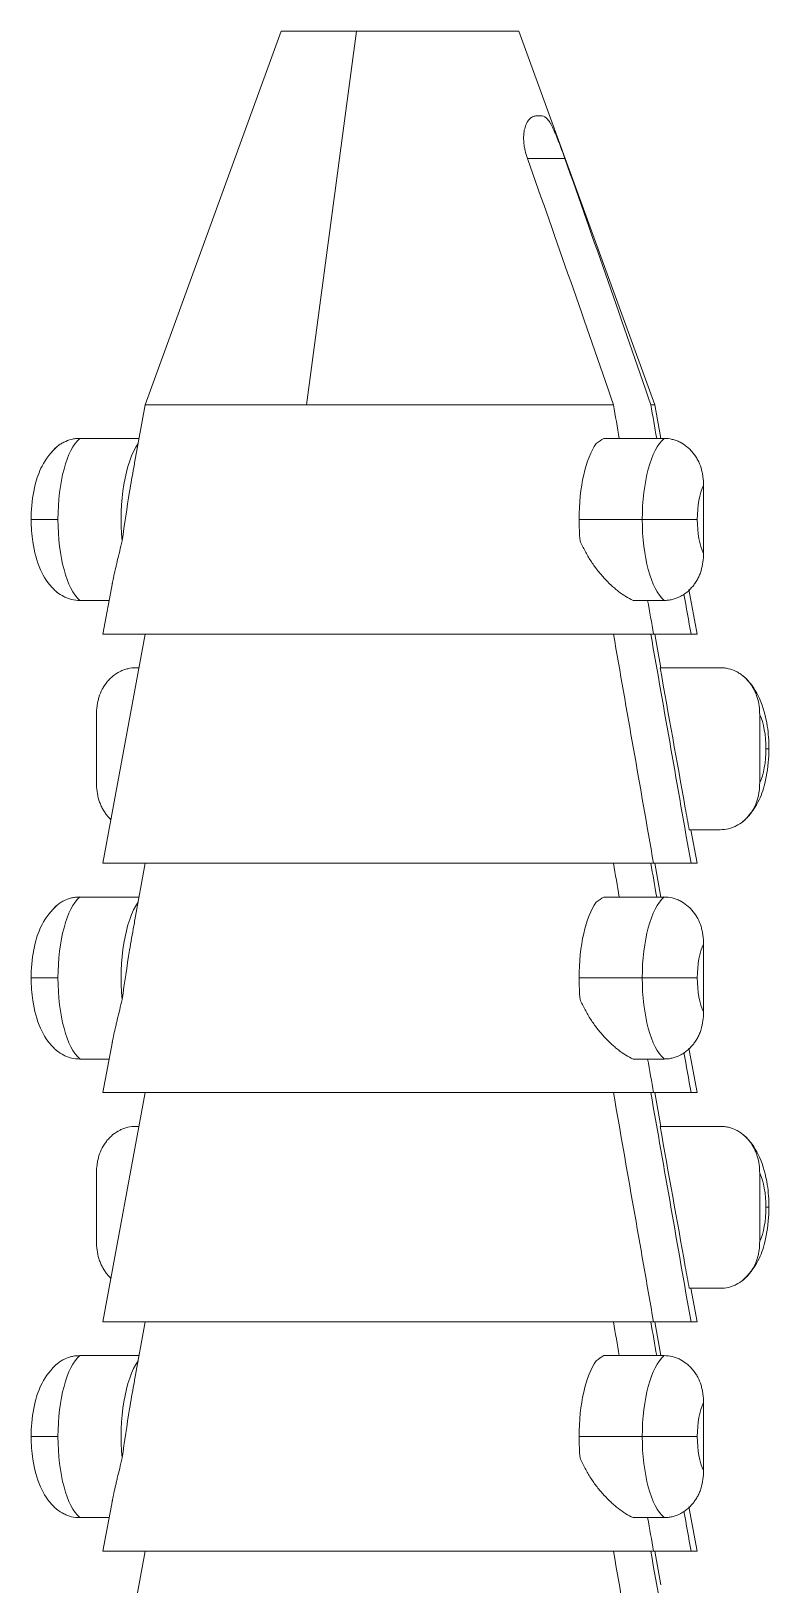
# Model space of a CAD drawing. Header units: millimetres. Extents: x 11618 to 13994, y -5897 to -2537.
# Drawn here: x 12343.26 to 12351.95, y -2753.76 to -2735.47 of the extents above; entities that cross this region are included whole.
import ezdxf

# ---------------------------------------------------------------- set-up
doc = ezdxf.new("R2010")
doc.units = ezdxf.units.MM

msp = doc.modelspace()

# ---------------------------------------------------------------- linework, layer by layer
at = {"linetype": 'Continuous', "lineweight": 18, "extrusion": (-1.22465e-16, -1, 0)}
for p, q in [((12346.205, -2735.466), (12344.605, -2739.866)), ((12346.205, -2735.466), (12347.091, -2735.466)), ((12349.005, -2735.466), (12347.091, -2735.466)), ((12350.605, -2739.866), (12349.005, -2735.466)), ((12349.206, -2736.466), (12349.28, -2736.466)), ((12344.605, -2739.866), (12344.482, -2740.531)), ((12344.605, -2739.866), (12346.503, -2739.866)), ((12346.503, -2739.866), (12350.119, -2739.866)), ((12350.605, -2739.866), (12350.559, -2739.866)), ((12350.679, -2740.263), (12350.605, -2739.866)), ((12343.833, -2740.263), (12344.532, -2740.263)), ((12350.716, -2740.263), (12350.008, -2740.263)), ((12351.181, -2741.616), (12351.181, -2740.816)), ((12344.217, -2741.964), (12344.105, -2742.566)), ((12343.833, -2742.17), (12344.179, -2742.17)), ((12350.716, -2742.17), (12350.35, -2742.17)), ((12351.105, -2742.566), (12351.008, -2742.043)), ((12344.105, -2742.566), (12350.592, -2742.566)), ((12344.605, -2742.566), (12344.105, -2745.266)), ((12350.592, -2742.566), (12351.033, -2742.566)), ((12350.679, -2742.963), (12350.605, -2742.566)), ((12351.105, -2742.566), (12351.033, -2742.566)), ((12344.495, -2742.963), (12344.532, -2742.963)), ((12351.377, -2742.963), (12350.669, -2742.963)), ((12344.03, -2743.516), (12344.03, -2744.316)), ((12351.842, -2743.516), (12351.842, -2744.316)), ((12351.377, -2744.87), (12351.011, -2744.87)), ((12351.105, -2745.266), (12351.032, -2744.87)), ((12344.105, -2745.266), (12350.592, -2745.266)), ((12344.605, -2745.266), (12344.482, -2745.931)), ((12350.592, -2745.266), (12351.033, -2745.266)), ((12350.679, -2745.663), (12350.605, -2745.266)), ((12351.105, -2745.266), (12351.033, -2745.266)), ((12343.833, -2745.663), (12344.532, -2745.663)), ((12350.716, -2745.663), (12350.008, -2745.663)), ((12351.181, -2747.016), (12351.181, -2746.216)), ((12344.217, -2747.364), (12344.105, -2747.966)), ((12351.105, -2747.966), (12351.008, -2747.443)), ((12343.833, -2747.57), (12344.179, -2747.57)), ((12350.716, -2747.57), (12350.35, -2747.57)), ((12344.605, -2747.966), (12344.105, -2750.666)), ((12344.105, -2747.966), (12350.592, -2747.966)), ((12350.592, -2747.966), (12351.033, -2747.966)), ((12350.679, -2748.363), (12350.605, -2747.966)), ((12351.105, -2747.966), (12351.033, -2747.966)), ((12344.495, -2748.363), (12344.532, -2748.363)), ((12351.377, -2748.363), (12350.669, -2748.363)), ((12344.03, -2748.916), (12344.03, -2749.716)), ((12351.842, -2748.916), (12351.842, -2749.716)), ((12351.377, -2750.27), (12351.011, -2750.27)), ((12351.105, -2750.666), (12351.032, -2750.27)), ((12344.105, -2750.666), (12350.592, -2750.666)), ((12344.605, -2750.666), (12344.482, -2751.331)), ((12350.592, -2750.666), (12351.033, -2750.666)), ((12350.679, -2751.063), (12350.605, -2750.666)), ((12351.105, -2750.666), (12351.033, -2750.666)), ((12343.833, -2751.063), (12344.532, -2751.063)), ((12350.716, -2751.063), (12350.008, -2751.063)), ((12351.181, -2752.416), (12351.181, -2751.616)), ((12344.217, -2752.764), (12344.105, -2753.366)), ((12343.833, -2752.97), (12344.179, -2752.97)), ((12350.716, -2752.97), (12350.35, -2752.97)), ((12351.105, -2753.366), (12351.008, -2752.843)), ((12344.605, -2753.366), (12344.105, -2756.066)), ((12344.105, -2753.366), (12350.592, -2753.366)), ((12350.592, -2753.366), (12351.033, -2753.366)), ((12350.679, -2753.763), (12350.605, -2753.366)), ((12351.105, -2753.366), (12351.033, -2753.366))]:
    msp.add_line(p, q, dxfattribs=at)
at = {"linetype": 'Continuous', "lineweight": 13, "extrusion": (-1.22465e-16, -1, 0)}
for p, q in [((12347.091, -2735.466), (12346.503, -2739.866)), ((12349.106, -2736.966), (12349.547, -2736.966)), ((12343.576, -2741.216), (12343.26, -2741.216)), ((12350.459, -2741.216), (12349.714, -2741.216)), ((12350.459, -2741.216), (12351.107, -2741.216)), ((12351.951, -2743.916), (12351.916, -2743.916)), ((12343.576, -2746.616), (12343.26, -2746.616)), ((12350.459, -2746.616), (12349.714, -2746.616)), ((12350.459, -2746.616), (12351.107, -2746.616)), ((12351.951, -2749.316), (12351.916, -2749.316)), ((12343.576, -2752.016), (12343.26, -2752.016)), ((12350.459, -2752.016), (12349.714, -2752.016)), ((12350.459, -2752.016), (12351.107, -2752.016))]:
    msp.add_line(p, q, dxfattribs=at)
at = {"linetype": 'Continuous', "lineweight": 13}
for centre, major_axis, start_param, end_param in [((12343.944, -2741.216), (0, 1), 0.304693, 1.570796), ((12350.826, -2741.216), (0, -1), 3.446285, 4.712389), ((12351.291, -2741.216), (0, 0.5), 0.643501, 1.570796), ((12343.944, -2741.216), (0, 1), 1.570796, 2.8369), ((12350.826, -2741.216), (0, -1), 4.712389, 5.978493), ((12351.291, -2741.216), (0, 0.5), 1.570796, 2.498092), ((12351.732, -2743.916), (0, 0.5), 4.712389, 5.639684), ((12351.732, -2743.916), (0, 0.5), 3.785094, 4.712389), ((12343.944, -2746.616), (0, 1), 0.304693, 1.570796), ((12350.826, -2746.616), (0, -1), 3.446285, 4.712389), ((12351.291, -2746.616), (0, 0.5), 0.643501, 1.570796), ((12343.944, -2746.616), (0, 1), 1.570796, 2.8369), ((12350.826, -2746.616), (0, -1), 4.712389, 5.978493), ((12351.291, -2746.616), (0, 0.5), 1.570796, 2.498092), ((12351.732, -2749.316), (0, 0.5), 4.712389, 5.639684), ((12351.732, -2749.316), (0, 0.5), 3.785094, 4.712389), ((12343.944, -2752.016), (0, 1), 0.304693, 1.570796), ((12350.826, -2752.016), (0, -1), 3.446285, 4.712389), ((12351.291, -2752.016), (0, 0.5), 0.643501, 1.570796), ((12343.944, -2752.016), (0, 1), 1.570796, 2.8369), ((12350.826, -2752.016), (0, -1), 4.712389, 5.978493), ((12351.291, -2752.016), (0, 0.5), 1.570796, 2.498092)]:
    msp.add_ellipse(centre, major_axis=major_axis, ratio=0.367425, start_param=start_param, end_param=end_param, dxfattribs=at)
at = {"linetype": 'Continuous', "lineweight": 18}
for centre, start_param, end_param in [((12344.688, -2741.216), 0.468534, 1.82542), ((12350.082, -2741.216), 0.468534, 1.570796), ((12350.082, -2741.216), 1.570796, 1.82542), ((12344.688, -2746.616), 0.468534, 1.82542), ((12350.082, -2746.616), 0.468534, 1.570796), ((12350.082, -2746.616), 1.570796, 1.82542), ((12344.688, -2752.016), 0.468534, 1.82542), ((12350.082, -2752.016), 0.468534, 1.570796), ((12350.082, -2752.016), 1.570796, 1.82542)]:
    msp.add_ellipse(centre, major_axis=(0, 1), ratio=0.367425, start_param=start_param, end_param=end_param, dxfattribs=at)
for points, knots in [([(12349.106, -2736.966), (12349.095, -2736.935), (12349.086, -2736.904), (12349.075, -2736.858), (12349.072, -2736.842), (12349.067, -2736.811), (12349.065, -2736.796), (12349.061, -2736.751), (12349.061, -2736.722), (12349.063, -2736.681), (12349.065, -2736.667), (12349.068, -2736.641), (12349.071, -2736.629), (12349.08, -2736.594), (12349.087, -2736.572), (12349.099, -2736.549), (12349.101, -2736.544), (12349.106, -2736.536), (12349.114, -2736.523), (12349.128, -2736.505), (12349.14, -2736.494), (12349.152, -2736.484), (12349.159, -2736.48), (12349.178, -2736.47), (12349.192, -2736.466), (12349.206, -2736.466)], [0, 0, 0, 0, 0.125, 0.125, 0.1875, 0.1875, 0.25, 0.25, 0.375, 0.375, 0.4375, 0.4375, 0.5, 0.5, 0.625, 0.625, 0.65625, 0.65625, 0.6875, 0.75, 0.8125, 0.8125, 0.875, 0.875, 1, 1, 1, 1]), ([(12349.28, -2736.466), (12349.29, -2736.466), (12349.301, -2736.47), (12349.317, -2736.48), (12349.322, -2736.484), (12349.333, -2736.493), (12349.339, -2736.499), (12349.355, -2736.519), (12349.366, -2736.534), (12349.379, -2736.558), (12349.382, -2736.563), (12349.388, -2736.573), (12349.391, -2736.578), (12349.399, -2736.594), (12349.404, -2736.605), (12349.421, -2736.64), (12349.432, -2736.666), (12349.455, -2736.722), (12349.467, -2736.751), (12349.484, -2736.795), (12349.49, -2736.811), (12349.501, -2736.841), (12349.507, -2736.857), (12349.524, -2736.904), (12349.536, -2736.935), (12349.547, -2736.966)], [0, 0, 0, 0, 0.125, 0.125, 0.1875, 0.1875, 0.25, 0.25, 0.375, 0.375, 0.40625, 0.40625, 0.4375, 0.4375, 0.5, 0.5, 0.625, 0.625, 0.75, 0.75, 0.8125, 0.8125, 0.875, 0.875, 1, 1, 1, 1]), ([(12350.119, -2739.866), (12349.951, -2739.382), (12349.784, -2738.899), (12349.447, -2737.932), (12349.277, -2737.449), (12349.106, -2736.966)], [0, 0, 0, 0, 0.5, 0.5, 1, 1, 1, 1]), ([(12350.559, -2739.866), (12350.392, -2739.382), (12350.225, -2738.899), (12349.888, -2737.932), (12349.718, -2737.449), (12349.547, -2736.966)], [0, 0, 0, 0, 0.5, 0.5, 1, 1, 1, 1]), ([(12343.57, -2740.354), (12343.495, -2740.424), (12343.386, -2740.563), (12343.294, -2740.827), (12343.263, -2741.049), (12343.26, -2741.19), (12343.26, -2741.216)], [0, 0, 0, 0, 0.324438, 0.57909, 0.92177, 1, 1, 1, 1]), ([(12343.531, -2740.389), (12343.541, -2740.379), (12343.552, -2740.37), (12343.575, -2740.351), (12343.588, -2740.341), (12343.609, -2740.327), (12343.616, -2740.323), (12343.631, -2740.315), (12343.638, -2740.311), (12343.675, -2740.293), (12343.705, -2740.282), (12343.752, -2740.27), (12343.768, -2740.267), (12343.801, -2740.264), (12343.817, -2740.263), (12343.833, -2740.263)], [0, 0, 0, 0, 0.1238, 0.1238, 0.269834, 0.269834, 0.34285, 0.34285, 0.415867, 0.415867, 0.707933, 0.707933, 0.853967, 0.853967, 1, 1, 1, 1]), ([(12350.716, -2740.263), (12350.748, -2740.263), (12350.78, -2740.266), (12350.827, -2740.278), (12350.843, -2740.282), (12350.874, -2740.293), (12350.889, -2740.3), (12350.932, -2740.322), (12350.96, -2740.34), (12350.992, -2740.366), (12350.999, -2740.371), (12351.011, -2740.383), (12351.029, -2740.4), (12351.057, -2740.431), (12351.077, -2740.458), (12351.096, -2740.487), (12351.104, -2740.502), (12351.128, -2740.547), (12351.141, -2740.579), (12351.156, -2740.628), (12351.161, -2740.645), (12351.168, -2740.679), (12351.171, -2740.696), (12351.179, -2740.747), (12351.181, -2740.782), (12351.181, -2740.816)], [0, 0, 0, 0, 0.125, 0.125, 0.1875, 0.1875, 0.25, 0.25, 0.375, 0.375, 0.40625, 0.40625, 0.4375, 0.5, 0.5625, 0.5625, 0.625, 0.625, 0.75, 0.75, 0.8125, 0.8125, 0.875, 0.875, 1, 1, 1, 1]), ([(12344.332, -2741.468), (12344.36, -2741.273), (12344.389, -2741.08), (12344.436, -2740.793), (12344.452, -2740.698), (12344.474, -2740.578), (12344.478, -2740.552), (12344.483, -2740.527)], [0, 0, 0, 0, 0.610792, 0.610792, 0.916188, 0.916188, 1, 1, 1, 1]), ([(12343.26, -2741.216), (12343.26, -2741.308), (12343.276, -2741.517), (12343.35, -2741.8), (12343.47, -2741.989), (12343.555, -2742.066), (12343.57, -2742.079)], [0, 0, 0, 0, 0.265804, 0.63008, 0.936974, 1, 1, 1, 1]), ([(12344.332, -2741.468), (12344.322, -2741.51), (12344.313, -2741.551), (12344.294, -2741.629), (12344.285, -2741.667), (12344.271, -2741.722), (12344.267, -2741.74), (12344.259, -2741.775), (12344.255, -2741.792), (12344.243, -2741.843), (12344.235, -2741.874), (12344.224, -2741.929), (12344.219, -2741.952), (12344.215, -2741.974)], [0, 0, 0, 0, 0.207922, 0.207922, 0.415844, 0.415844, 0.519805, 0.519805, 0.623766, 0.623766, 0.831688, 0.831688, 1, 1, 1, 1]), ([(12349.726, -2741.468), (12349.744, -2741.51), (12349.764, -2741.551), (12349.806, -2741.629), (12349.828, -2741.667), (12349.864, -2741.722), (12349.876, -2741.74), (12349.901, -2741.775), (12349.914, -2741.792), (12349.953, -2741.843), (12349.98, -2741.874), (12350.035, -2741.935), (12350.063, -2741.963), (12350.105, -2742.003), (12350.12, -2742.015), (12350.149, -2742.04), (12350.163, -2742.052), (12350.207, -2742.086), (12350.236, -2742.106), (12350.293, -2742.142), (12350.321, -2742.157), (12350.35, -2742.17)], [0, 0, 0, 0, 0.125, 0.125, 0.25, 0.25, 0.3125, 0.3125, 0.375, 0.375, 0.5, 0.5, 0.625, 0.625, 0.6875, 0.6875, 0.75, 0.75, 0.875, 0.875, 1, 1, 1, 1]), ([(12351.181, -2741.616), (12351.181, -2741.686), (12351.172, -2741.754), (12351.146, -2741.837), (12351.141, -2741.853), (12351.128, -2741.885), (12351.113, -2741.916), (12351.096, -2741.945), (12351.082, -2741.967), (12351.077, -2741.974), (12351.067, -2741.987), (12351.062, -2741.994), (12351.036, -2742.027), (12351.012, -2742.051), (12350.974, -2742.082), (12350.961, -2742.092), (12350.94, -2742.105), (12350.933, -2742.11), (12350.918, -2742.118), (12350.911, -2742.122), (12350.874, -2742.14), (12350.844, -2742.151), (12350.797, -2742.163), (12350.781, -2742.166), (12350.748, -2742.169), (12350.732, -2742.17), (12350.716, -2742.17)], [0, 0, 0, 0, 0.25, 0.25, 0.3125, 0.3125, 0.375, 0.4375, 0.4375, 0.46875, 0.46875, 0.5, 0.5, 0.625, 0.625, 0.6875, 0.6875, 0.71875, 0.71875, 0.75, 0.75, 0.875, 0.875, 0.9375, 0.9375, 1, 1, 1, 1]), ([(12343.833, -2742.17), (12343.801, -2742.17), (12343.769, -2742.167), (12343.722, -2742.155), (12343.706, -2742.151), (12343.675, -2742.14), (12343.66, -2742.133), (12343.617, -2742.111), (12343.589, -2742.093), (12343.561, -2742.071), (12343.559, -2742.069), (12343.557, -2742.068)], [0, 0, 0, 0, 0.325322, 0.325322, 0.487983, 0.487983, 0.650644, 0.650644, 0.975967, 0.975967, 1, 1, 1, 1]), ([(12344.495, -2742.963), (12344.462, -2742.963), (12344.43, -2742.966), (12344.383, -2742.978), (12344.368, -2742.982), (12344.337, -2742.993), (12344.322, -2743), (12344.278, -2743.022), (12344.25, -2743.04), (12344.218, -2743.066), (12344.212, -2743.071), (12344.199, -2743.083), (12344.181, -2743.1), (12344.153, -2743.131), (12344.134, -2743.158), (12344.115, -2743.187), (12344.106, -2743.202), (12344.082, -2743.247), (12344.069, -2743.279), (12344.054, -2743.328), (12344.05, -2743.345), (12344.042, -2743.379), (12344.039, -2743.396), (12344.032, -2743.447), (12344.03, -2743.482), (12344.03, -2743.516)], [0, 0, 0, 0, 0.125, 0.125, 0.1875, 0.1875, 0.25, 0.25, 0.375, 0.375, 0.40625, 0.40625, 0.4375, 0.5, 0.5625, 0.5625, 0.625, 0.625, 0.75, 0.75, 0.8125, 0.8125, 0.875, 0.875, 1, 1, 1, 1]), ([(12350.669, -2742.963), (12350.768, -2743.514), (12350.867, -2744.065), (12350.981, -2744.701), (12350.996, -2744.786), (12351.011, -2744.87)], [0, 0, 0, 0, 0.866606, 0.866606, 1, 1, 1, 1]), ([(12351.842, -2743.516), (12351.842, -2743.447), (12351.833, -2743.379), (12351.808, -2743.296), (12351.802, -2743.28), (12351.789, -2743.248), (12351.775, -2743.217), (12351.757, -2743.188), (12351.744, -2743.166), (12351.739, -2743.159), (12351.729, -2743.146), (12351.724, -2743.139), (12351.697, -2743.106), (12351.674, -2743.082), (12351.635, -2743.051), (12351.622, -2743.041), (12351.601, -2743.027), (12351.594, -2743.023), (12351.58, -2743.015), (12351.572, -2743.011), (12351.536, -2742.993), (12351.505, -2742.982), (12351.458, -2742.97), (12351.442, -2742.967), (12351.41, -2742.964), (12351.393, -2742.963), (12351.377, -2742.963)], [0, 0, 0, 0, 0.25, 0.25, 0.3125, 0.3125, 0.375, 0.4375, 0.4375, 0.46875, 0.46875, 0.5, 0.5, 0.625, 0.625, 0.6875, 0.6875, 0.71875, 0.71875, 0.75, 0.75, 0.875, 0.875, 0.9375, 0.9375, 1, 1, 1, 1]), ([(12351.951, -2743.916), (12351.951, -2743.825), (12351.935, -2743.616), (12351.86, -2743.333), (12351.74, -2743.144), (12351.656, -2743.067), (12351.641, -2743.054)], [0, 0, 0, 0, 0.265804, 0.63008, 0.936974, 1, 1, 1, 1]), ([(12351.641, -2744.779), (12351.716, -2744.709), (12351.825, -2744.57), (12351.916, -2744.306), (12351.948, -2744.083), (12351.951, -2743.943), (12351.951, -2743.916)], [0, 0, 0, 0, 0.324438, 0.57909, 0.92177, 1, 1, 1, 1]), ([(12344.03, -2744.316), (12344.03, -2744.386), (12344.038, -2744.454), (12344.064, -2744.537), (12344.07, -2744.553), (12344.083, -2744.585), (12344.097, -2744.616), (12344.114, -2744.645), (12344.128, -2744.667), (12344.133, -2744.674), (12344.143, -2744.687), (12344.148, -2744.694), (12344.167, -2744.718), (12344.182, -2744.734), (12344.197, -2744.749)], [0, 0, 0, 0, 0.43042, 0.43042, 0.538024, 0.538024, 0.645629, 0.753234, 0.753234, 0.807037, 0.807037, 0.860839, 0.860839, 1, 1, 1, 1]), ([(12351.377, -2744.87), (12351.41, -2744.87), (12351.442, -2744.867), (12351.489, -2744.855), (12351.504, -2744.851), (12351.535, -2744.84), (12351.55, -2744.833), (12351.594, -2744.811), (12351.621, -2744.793), (12351.654, -2744.767), (12351.66, -2744.762), (12351.672, -2744.75), (12351.691, -2744.733), (12351.718, -2744.702), (12351.738, -2744.675), (12351.757, -2744.646), (12351.766, -2744.631), (12351.789, -2744.586), (12351.802, -2744.554), (12351.818, -2744.505), (12351.822, -2744.488), (12351.83, -2744.454), (12351.833, -2744.437), (12351.84, -2744.386), (12351.842, -2744.351), (12351.842, -2744.316)], [0, 0, 0, 0, 0.125, 0.125, 0.1875, 0.1875, 0.25, 0.25, 0.375, 0.375, 0.40625, 0.40625, 0.4375, 0.5, 0.5625, 0.5625, 0.625, 0.625, 0.75, 0.75, 0.8125, 0.8125, 0.875, 0.875, 1, 1, 1, 1]), ([(12343.531, -2745.789), (12343.541, -2745.779), (12343.552, -2745.77), (12343.575, -2745.751), (12343.588, -2745.741), (12343.609, -2745.727), (12343.616, -2745.723), (12343.631, -2745.715), (12343.638, -2745.711), (12343.675, -2745.693), (12343.705, -2745.682), (12343.752, -2745.67), (12343.768, -2745.667), (12343.801, -2745.664), (12343.817, -2745.663), (12343.833, -2745.663)], [0, 0, 0, 0, 0.1238, 0.1238, 0.269834, 0.269834, 0.34285, 0.34285, 0.415867, 0.415867, 0.707933, 0.707933, 0.853967, 0.853967, 1, 1, 1, 1]), ([(12350.716, -2745.663), (12350.748, -2745.663), (12350.78, -2745.666), (12350.827, -2745.678), (12350.843, -2745.682), (12350.874, -2745.693), (12350.889, -2745.7), (12350.932, -2745.722), (12350.96, -2745.74), (12350.992, -2745.766), (12350.999, -2745.771), (12351.011, -2745.783), (12351.029, -2745.8), (12351.057, -2745.831), (12351.077, -2745.858), (12351.096, -2745.887), (12351.104, -2745.902), (12351.128, -2745.947), (12351.141, -2745.979), (12351.156, -2746.028), (12351.161, -2746.045), (12351.168, -2746.079), (12351.171, -2746.096), (12351.179, -2746.147), (12351.181, -2746.182), (12351.181, -2746.216)], [0, 0, 0, 0, 0.125, 0.125, 0.1875, 0.1875, 0.25, 0.25, 0.375, 0.375, 0.40625, 0.40625, 0.4375, 0.5, 0.5625, 0.5625, 0.625, 0.625, 0.75, 0.75, 0.8125, 0.8125, 0.875, 0.875, 1, 1, 1, 1]), ([(12343.57, -2745.754), (12343.495, -2745.824), (12343.386, -2745.963), (12343.294, -2746.227), (12343.263, -2746.449), (12343.26, -2746.59), (12343.26, -2746.616)], [0, 0, 0, 0, 0.324438, 0.57909, 0.92177, 1, 1, 1, 1]), ([(12344.332, -2746.868), (12344.36, -2746.673), (12344.389, -2746.48), (12344.436, -2746.193), (12344.452, -2746.098), (12344.474, -2745.978), (12344.478, -2745.952), (12344.483, -2745.927)], [0, 0, 0, 0, 0.610792, 0.610792, 0.916188, 0.916188, 1, 1, 1, 1]), ([(12343.26, -2746.616), (12343.26, -2746.708), (12343.276, -2746.917), (12343.35, -2747.2), (12343.47, -2747.389), (12343.555, -2747.466), (12343.57, -2747.479)], [0, 0, 0, 0, 0.265804, 0.63008, 0.936974, 1, 1, 1, 1]), ([(12344.332, -2746.868), (12344.322, -2746.91), (12344.313, -2746.951), (12344.294, -2747.029), (12344.285, -2747.067), (12344.271, -2747.122), (12344.267, -2747.14), (12344.259, -2747.175), (12344.255, -2747.192), (12344.243, -2747.243), (12344.235, -2747.274), (12344.224, -2747.329), (12344.219, -2747.352), (12344.215, -2747.374)], [0, 0, 0, 0, 0.207922, 0.207922, 0.415844, 0.415844, 0.519805, 0.519805, 0.623766, 0.623766, 0.831688, 0.831688, 1, 1, 1, 1]), ([(12349.726, -2746.868), (12349.744, -2746.91), (12349.764, -2746.951), (12349.806, -2747.029), (12349.828, -2747.067), (12349.864, -2747.122), (12349.876, -2747.14), (12349.901, -2747.175), (12349.914, -2747.192), (12349.953, -2747.243), (12349.98, -2747.274), (12350.035, -2747.335), (12350.063, -2747.363), (12350.105, -2747.403), (12350.12, -2747.415), (12350.149, -2747.44), (12350.163, -2747.452), (12350.207, -2747.486), (12350.236, -2747.506), (12350.293, -2747.542), (12350.321, -2747.557), (12350.35, -2747.57)], [0, 0, 0, 0, 0.125, 0.125, 0.25, 0.25, 0.3125, 0.3125, 0.375, 0.375, 0.5, 0.5, 0.625, 0.625, 0.6875, 0.6875, 0.75, 0.75, 0.875, 0.875, 1, 1, 1, 1]), ([(12351.181, -2747.016), (12351.181, -2747.086), (12351.172, -2747.154), (12351.146, -2747.237), (12351.141, -2747.253), (12351.128, -2747.285), (12351.113, -2747.316), (12351.096, -2747.345), (12351.082, -2747.367), (12351.077, -2747.374), (12351.067, -2747.387), (12351.062, -2747.394), (12351.036, -2747.427), (12351.012, -2747.451), (12350.974, -2747.482), (12350.961, -2747.492), (12350.94, -2747.505), (12350.933, -2747.51), (12350.918, -2747.518), (12350.911, -2747.522), (12350.874, -2747.54), (12350.844, -2747.551), (12350.797, -2747.563), (12350.781, -2747.566), (12350.748, -2747.569), (12350.732, -2747.57), (12350.716, -2747.57)], [0, 0, 0, 0, 0.25, 0.25, 0.3125, 0.3125, 0.375, 0.4375, 0.4375, 0.46875, 0.46875, 0.5, 0.5, 0.625, 0.625, 0.6875, 0.6875, 0.71875, 0.71875, 0.75, 0.75, 0.875, 0.875, 0.9375, 0.9375, 1, 1, 1, 1]), ([(12343.833, -2747.57), (12343.801, -2747.57), (12343.769, -2747.567), (12343.722, -2747.555), (12343.706, -2747.551), (12343.675, -2747.54), (12343.66, -2747.533), (12343.617, -2747.511), (12343.589, -2747.493), (12343.561, -2747.471), (12343.559, -2747.469), (12343.557, -2747.468)], [0, 0, 0, 0, 0.325322, 0.325322, 0.487983, 0.487983, 0.650644, 0.650644, 0.975967, 0.975967, 1, 1, 1, 1]), ([(12344.495, -2748.363), (12344.462, -2748.363), (12344.43, -2748.366), (12344.383, -2748.378), (12344.368, -2748.382), (12344.337, -2748.393), (12344.322, -2748.4), (12344.278, -2748.422), (12344.25, -2748.44), (12344.218, -2748.466), (12344.212, -2748.471), (12344.199, -2748.483), (12344.181, -2748.5), (12344.153, -2748.531), (12344.134, -2748.558), (12344.115, -2748.587), (12344.106, -2748.602), (12344.082, -2748.647), (12344.069, -2748.679), (12344.054, -2748.728), (12344.05, -2748.745), (12344.042, -2748.779), (12344.039, -2748.796), (12344.032, -2748.847), (12344.03, -2748.882), (12344.03, -2748.916)], [0, 0, 0, 0, 0.125, 0.125, 0.1875, 0.1875, 0.25, 0.25, 0.375, 0.375, 0.40625, 0.40625, 0.4375, 0.5, 0.5625, 0.5625, 0.625, 0.625, 0.75, 0.75, 0.8125, 0.8125, 0.875, 0.875, 1, 1, 1, 1]), ([(12350.669, -2748.363), (12350.768, -2748.914), (12350.867, -2749.465), (12350.981, -2750.101), (12350.996, -2750.186), (12351.011, -2750.27)], [0, 0, 0, 0, 0.866606, 0.866606, 1, 1, 1, 1]), ([(12351.842, -2748.916), (12351.842, -2748.847), (12351.833, -2748.779), (12351.808, -2748.696), (12351.802, -2748.68), (12351.789, -2748.648), (12351.775, -2748.617), (12351.757, -2748.588), (12351.744, -2748.566), (12351.739, -2748.559), (12351.729, -2748.546), (12351.724, -2748.539), (12351.697, -2748.506), (12351.674, -2748.482), (12351.635, -2748.451), (12351.622, -2748.441), (12351.601, -2748.427), (12351.594, -2748.423), (12351.58, -2748.415), (12351.572, -2748.411), (12351.536, -2748.393), (12351.505, -2748.382), (12351.458, -2748.37), (12351.442, -2748.367), (12351.41, -2748.364), (12351.393, -2748.363), (12351.377, -2748.363)], [0, 0, 0, 0, 0.25, 0.25, 0.3125, 0.3125, 0.375, 0.4375, 0.4375, 0.46875, 0.46875, 0.5, 0.5, 0.625, 0.625, 0.6875, 0.6875, 0.71875, 0.71875, 0.75, 0.75, 0.875, 0.875, 0.9375, 0.9375, 1, 1, 1, 1]), ([(12351.951, -2749.316), (12351.951, -2749.225), (12351.935, -2749.016), (12351.86, -2748.733), (12351.74, -2748.544), (12351.656, -2748.467), (12351.641, -2748.454)], [0, 0, 0, 0, 0.265804, 0.63008, 0.936974, 1, 1, 1, 1]), ([(12351.641, -2750.179), (12351.716, -2750.109), (12351.825, -2749.97), (12351.916, -2749.706), (12351.948, -2749.483), (12351.951, -2749.343), (12351.951, -2749.316)], [0, 0, 0, 0, 0.324438, 0.57909, 0.92177, 1, 1, 1, 1]), ([(12344.03, -2749.716), (12344.03, -2749.786), (12344.038, -2749.854), (12344.064, -2749.937), (12344.07, -2749.953), (12344.083, -2749.985), (12344.097, -2750.016), (12344.114, -2750.045), (12344.128, -2750.067), (12344.133, -2750.074), (12344.143, -2750.087), (12344.148, -2750.094), (12344.167, -2750.118), (12344.182, -2750.134), (12344.197, -2750.149)], [0, 0, 0, 0, 0.43042, 0.43042, 0.538024, 0.538024, 0.645629, 0.753234, 0.753234, 0.807037, 0.807037, 0.860839, 0.860839, 1, 1, 1, 1]), ([(12351.377, -2750.27), (12351.41, -2750.27), (12351.442, -2750.267), (12351.489, -2750.255), (12351.504, -2750.251), (12351.535, -2750.24), (12351.55, -2750.233), (12351.594, -2750.211), (12351.621, -2750.193), (12351.654, -2750.167), (12351.66, -2750.162), (12351.672, -2750.15), (12351.691, -2750.133), (12351.718, -2750.102), (12351.738, -2750.075), (12351.757, -2750.046), (12351.766, -2750.031), (12351.789, -2749.986), (12351.802, -2749.954), (12351.818, -2749.905), (12351.822, -2749.888), (12351.83, -2749.854), (12351.833, -2749.837), (12351.84, -2749.786), (12351.842, -2749.751), (12351.842, -2749.716)], [0, 0, 0, 0, 0.125, 0.125, 0.1875, 0.1875, 0.25, 0.25, 0.375, 0.375, 0.40625, 0.40625, 0.4375, 0.5, 0.5625, 0.5625, 0.625, 0.625, 0.75, 0.75, 0.8125, 0.8125, 0.875, 0.875, 1, 1, 1, 1]), ([(12343.57, -2751.154), (12343.495, -2751.224), (12343.386, -2751.363), (12343.294, -2751.627), (12343.263, -2751.849), (12343.26, -2751.99), (12343.26, -2752.016)], [0, 0, 0, 0, 0.324438, 0.57909, 0.92177, 1, 1, 1, 1]), ([(12343.531, -2751.189), (12343.541, -2751.179), (12343.552, -2751.17), (12343.575, -2751.151), (12343.588, -2751.141), (12343.609, -2751.127), (12343.616, -2751.123), (12343.631, -2751.115), (12343.638, -2751.111), (12343.675, -2751.093), (12343.705, -2751.082), (12343.752, -2751.07), (12343.768, -2751.067), (12343.801, -2751.064), (12343.817, -2751.063), (12343.833, -2751.063)], [0, 0, 0, 0, 0.1238, 0.1238, 0.269834, 0.269834, 0.34285, 0.34285, 0.415867, 0.415867, 0.707933, 0.707933, 0.853967, 0.853967, 1, 1, 1, 1]), ([(12350.716, -2751.063), (12350.748, -2751.063), (12350.78, -2751.066), (12350.827, -2751.078), (12350.843, -2751.082), (12350.874, -2751.093), (12350.889, -2751.1), (12350.932, -2751.122), (12350.96, -2751.14), (12350.992, -2751.166), (12350.999, -2751.171), (12351.011, -2751.183), (12351.029, -2751.2), (12351.057, -2751.231), (12351.077, -2751.258), (12351.096, -2751.287), (12351.104, -2751.302), (12351.128, -2751.347), (12351.141, -2751.379), (12351.156, -2751.428), (12351.161, -2751.445), (12351.168, -2751.479), (12351.171, -2751.496), (12351.179, -2751.547), (12351.181, -2751.582), (12351.181, -2751.616)], [0, 0, 0, 0, 0.125, 0.125, 0.1875, 0.1875, 0.25, 0.25, 0.375, 0.375, 0.40625, 0.40625, 0.4375, 0.5, 0.5625, 0.5625, 0.625, 0.625, 0.75, 0.75, 0.8125, 0.8125, 0.875, 0.875, 1, 1, 1, 1]), ([(12344.332, -2752.268), (12344.36, -2752.073), (12344.389, -2751.88), (12344.436, -2751.593), (12344.452, -2751.498), (12344.474, -2751.378), (12344.478, -2751.352), (12344.483, -2751.327)], [0, 0, 0, 0, 0.610792, 0.610792, 0.916188, 0.916188, 1, 1, 1, 1]), ([(12343.26, -2752.016), (12343.26, -2752.108), (12343.276, -2752.317), (12343.35, -2752.6), (12343.47, -2752.789), (12343.555, -2752.866), (12343.57, -2752.879)], [0, 0, 0, 0, 0.265804, 0.63008, 0.936974, 1, 1, 1, 1]), ([(12344.332, -2752.268), (12344.322, -2752.31), (12344.313, -2752.351), (12344.294, -2752.429), (12344.285, -2752.467), (12344.271, -2752.522), (12344.267, -2752.54), (12344.259, -2752.575), (12344.255, -2752.592), (12344.243, -2752.643), (12344.235, -2752.674), (12344.224, -2752.729), (12344.219, -2752.752), (12344.215, -2752.774)], [0, 0, 0, 0, 0.207922, 0.207922, 0.415844, 0.415844, 0.519805, 0.519805, 0.623766, 0.623766, 0.831688, 0.831688, 1, 1, 1, 1]), ([(12349.726, -2752.268), (12349.744, -2752.31), (12349.764, -2752.351), (12349.806, -2752.429), (12349.828, -2752.467), (12349.864, -2752.522), (12349.876, -2752.54), (12349.901, -2752.575), (12349.914, -2752.592), (12349.953, -2752.643), (12349.98, -2752.674), (12350.035, -2752.735), (12350.063, -2752.763), (12350.105, -2752.803), (12350.12, -2752.815), (12350.149, -2752.84), (12350.163, -2752.852), (12350.207, -2752.886), (12350.236, -2752.906), (12350.293, -2752.942), (12350.321, -2752.957), (12350.35, -2752.97)], [0, 0, 0, 0, 0.125, 0.125, 0.25, 0.25, 0.3125, 0.3125, 0.375, 0.375, 0.5, 0.5, 0.625, 0.625, 0.6875, 0.6875, 0.75, 0.75, 0.875, 0.875, 1, 1, 1, 1]), ([(12351.181, -2752.416), (12351.181, -2752.486), (12351.172, -2752.554), (12351.146, -2752.637), (12351.141, -2752.653), (12351.128, -2752.685), (12351.113, -2752.716), (12351.096, -2752.745), (12351.082, -2752.767), (12351.077, -2752.774), (12351.067, -2752.787), (12351.062, -2752.794), (12351.036, -2752.827), (12351.012, -2752.851), (12350.974, -2752.882), (12350.961, -2752.892), (12350.94, -2752.905), (12350.933, -2752.91), (12350.918, -2752.918), (12350.911, -2752.922), (12350.874, -2752.94), (12350.844, -2752.951), (12350.797, -2752.963), (12350.781, -2752.966), (12350.748, -2752.969), (12350.732, -2752.97), (12350.716, -2752.97)], [0, 0, 0, 0, 0.25, 0.25, 0.3125, 0.3125, 0.375, 0.4375, 0.4375, 0.46875, 0.46875, 0.5, 0.5, 0.625, 0.625, 0.6875, 0.6875, 0.71875, 0.71875, 0.75, 0.75, 0.875, 0.875, 0.9375, 0.9375, 1, 1, 1, 1]), ([(12343.833, -2752.97), (12343.801, -2752.97), (12343.769, -2752.967), (12343.722, -2752.955), (12343.706, -2752.951), (12343.675, -2752.94), (12343.66, -2752.933), (12343.617, -2752.911), (12343.589, -2752.893), (12343.561, -2752.871), (12343.559, -2752.869), (12343.557, -2752.868)], [0, 0, 0, 0, 0.325322, 0.325322, 0.487983, 0.487983, 0.650644, 0.650644, 0.975967, 0.975967, 1, 1, 1, 1])]:
    msp.add_open_spline(points, degree=3, knots=knots, dxfattribs=at)
for points in [[(12350.188, -2740.263), (12350.165, -2740.131), (12350.142, -2739.998), (12350.119, -2739.866)], [(12350.629, -2740.263), (12350.606, -2740.131), (12350.583, -2739.998), (12350.559, -2739.866)], [(12350.008, -2740.263), (12349.976, -2740.279), (12349.946, -2740.3), (12349.916, -2740.324)], [(12350.592, -2742.566), (12350.569, -2742.434), (12350.546, -2742.302), (12350.522, -2742.17)], [(12351.033, -2742.566), (12351.005, -2742.409), (12350.978, -2742.252), (12350.95, -2742.095)], [(12350.592, -2745.266), (12350.434, -2744.366), (12350.277, -2743.466), (12350.119, -2742.566)], [(12351.033, -2745.266), (12350.875, -2744.366), (12350.718, -2743.466), (12350.559, -2742.566)], [(12350.188, -2745.663), (12350.165, -2745.531), (12350.142, -2745.398), (12350.119, -2745.266)], [(12350.629, -2745.663), (12350.606, -2745.531), (12350.583, -2745.398), (12350.559, -2745.266)], [(12350.008, -2745.663), (12349.976, -2745.679), (12349.946, -2745.7), (12349.916, -2745.724)], [(12351.033, -2747.966), (12351.005, -2747.809), (12350.978, -2747.652), (12350.95, -2747.495)], [(12350.592, -2747.966), (12350.569, -2747.834), (12350.546, -2747.702), (12350.522, -2747.57)], [(12350.592, -2750.666), (12350.434, -2749.766), (12350.277, -2748.866), (12350.119, -2747.966)], [(12351.033, -2750.666), (12350.875, -2749.766), (12350.718, -2748.866), (12350.559, -2747.966)], [(12350.188, -2751.063), (12350.165, -2750.931), (12350.142, -2750.798), (12350.119, -2750.666)], [(12350.629, -2751.063), (12350.606, -2750.931), (12350.583, -2750.798), (12350.559, -2750.666)], [(12350.008, -2751.063), (12349.976, -2751.079), (12349.946, -2751.1), (12349.916, -2751.124)], [(12350.592, -2753.366), (12350.569, -2753.234), (12350.546, -2753.102), (12350.522, -2752.97)], [(12351.033, -2753.366), (12351.005, -2753.209), (12350.978, -2753.052), (12350.95, -2752.895)], [(12350.592, -2756.066), (12350.434, -2755.166), (12350.277, -2754.266), (12350.119, -2753.366)], [(12351.033, -2756.066), (12350.875, -2755.166), (12350.718, -2754.266), (12350.559, -2753.366)]]:
    msp.add_open_spline(points, degree=3, dxfattribs=at)

doc.saveas('drawing.dxf')
